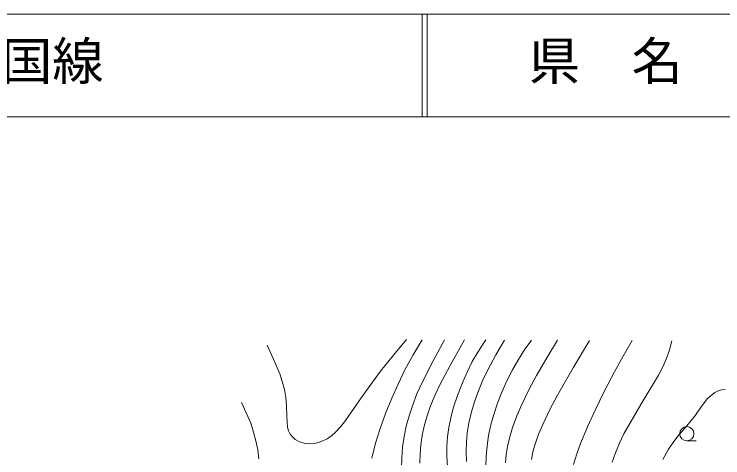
# Model space of a CAD drawing. Units: millimetres, scale not verified. Extents: x -625 to 685582, y -625 to 364232.
# Drawn here: x 263613 to 332598, y 321032 to 364232 of the extents above; entities that cross this region are included whole.
import ezdxf
from ezdxf.enums import TextEntityAlignment as Align

# ---------------------------------------------------------------- set-up
doc = ezdxf.new("R2010")
doc.units = ezdxf.units.MM
doc.header["$LTSCALE"] = 1000
doc.layers.add('S-SUV', color=7, linetype='Continuous', lineweight=13)
doc.styles.add('ＭＳ ゴシック', font='')
doc.styles.get('ＭＳ ゴシック').set_extended_font_data('MS Gothic')

msp = doc.modelspace()

# ---------------------------------------------------------------- linework, layer by layer
at = {"layer": 'S-SUV'}
for p, q in [((685582, 364232), (45582, 364232)), ((303332, 364232), (303332, 354232)), ((303832, 364232), (303832, 354232)), ((45582, 354232), (685582, 354232)), ((300528, 331015), (301808, 332540)), ((302465, 331070), (303326, 332533)), ((305494, 332524), (304387, 330469)), ((306239, 330368), (307436, 332516)), ((288228, 332012), (288866, 330639)), ((308748, 331322), (309342, 332221)), ((309342, 332221), (309439, 332360)), ((309439, 332360), (309542, 332507)), ((311351, 332500), (310515, 331072)), ((313337, 331603), (313644, 332044)), ((313644, 332044), (313964, 332489)), ((316504, 332478), (315453, 330781)), ((319608, 332465), (318029, 329811)), ((322905, 330926), (323770, 332447)), ((327629, 332431), (327398, 331564)), ((308211, 330402), (308748, 331322)), ((312699, 330614), (313337, 331603)), ((327398, 331564), (327107, 330709)), ((288866, 330639), (289459, 329218)), ((299289, 329472), (300528, 331015)), ((301655, 329589), (302465, 331070)), ((304387, 330469), (303327, 328374)), ((310515, 331072), (309729, 329610)), ((312117, 329600), (312699, 330614)), ((315453, 330781), (314449, 329046)), ((322056, 329396), (322905, 330926)), ((327107, 330709), (326742, 329880)), ((305077, 328206), (306239, 330368)), ((307704, 329383), (308211, 330402)), ((318029, 329811), (316502, 327128)), ((326742, 329880), (326321, 329073)), ((289459, 329218), (289717, 328459)), ((297557, 327088), (299289, 329472)), ((300979, 328216), (301655, 329589)), ((307255, 328343), (307704, 329383)), ((309729, 329610), (309206, 328515)), ((311568, 328522), (312117, 329600)), ((321077, 327549), (322056, 329396)), ((326321, 329073), (324623, 326238)), ((289717, 328459), (289917, 327681)), ((303327, 328374), (302824, 327253)), ((309206, 328515), (308739, 327395)), ((311077, 327426), (311568, 328522)), ((314449, 329046), (313716, 327661)), ((289917, 327681), (290043, 326903)), ((300362, 326827), (300979, 328216)), ((304581, 327159), (305077, 328206)), ((306777, 327107), (307255, 328343)), ((332480, 327646), (332819, 327685)), ((295872, 324668), (297557, 327088)), ((302824, 327253), (302376, 326108)), ((304143, 326096), (304581, 327159)), ((306357, 325853), (306777, 327107)), ((308739, 327395), (308387, 326403)), ((310658, 326352), (311077, 327426)), ((313716, 327661), (313031, 326239)), ((316502, 327128), (315761, 325722)), ((320157, 325684), (321077, 327549)), ((331119, 326793), (331453, 327110)), ((331453, 327110), (331825, 327379)), ((331825, 327379), (332138, 327540)), ((332138, 327540), (332480, 327646)), ((285729, 326415), (286210, 325418)), ((290043, 326903), (290110, 326111)), ((299775, 325359), (300362, 326827)), ((308387, 326403), (308089, 325384)), ((310296, 325259), (310658, 326352)), ((330500, 326003), (331119, 326793)), ((290110, 326111), (290142, 325054)), ((302376, 326108), (302051, 325121)), ((303805, 325123), (304143, 326096)), ((306105, 324928), (306357, 325853)), ((313031, 326239), (312555, 325127)), ((315761, 325722), (315073, 324285)), ((319420, 324064), (320157, 325684)), ((324623, 326238), (322976, 323370)), ((329940, 325190), (330500, 326003)), ((286210, 325418), (286636, 324397)), ((290142, 325054), (290233, 324004)), ((299249, 323881), (299775, 325359)), ((302051, 325121), (301784, 324116)), ((303524, 324130), (303805, 325123)), ((305912, 323991), (306105, 324928)), ((308089, 325384), (307874, 324436)), ((310018, 324235), (310296, 325259)), ((312555, 325127), (312135, 323991)), ((329101, 324143), (329940, 325190)), ((286636, 324397), (286923, 323544)), ((295409, 324081), (295872, 324668)), ((307874, 324436), (307719, 323477)), ((309801, 323207), (310018, 324235)), ((315073, 324285), (314667, 323335)), ((286923, 323544), (287152, 322672)), ((290233, 324004), (290333, 323672)), ((290333, 323672), (290495, 323350)), ((294905, 323539), (295409, 324081)), ((298803, 322450), (299249, 323881)), ((301784, 324116), (301577, 323106)), ((303328, 323220), (303524, 324130)), ((305793, 323081), (305912, 323991)), ((312135, 323991), (311854, 323073)), ((318739, 322422), (319420, 324064)), ((328220, 323142), (329101, 324143)), ((290495, 323350), (290702, 323075)), ((290702, 323075), (290963, 322833)), ((293658, 322673), (294068, 322888)), ((294068, 322888), (294505, 323190)), ((294505, 323190), (294905, 323539)), ((301577, 323106), (301427, 322075)), ((303192, 322298), (303328, 323220)), ((305735, 322174), (305793, 323081)), ((307719, 323477), (307631, 322571)), ((309649, 322195), (309801, 323207)), ((311854, 323073), (311631, 322139)), ((314667, 323335), (314317, 322366)), ((322976, 323370), (322534, 322462)), ((327748, 322529), (328220, 323142)), ((287152, 322672), (287319, 321806)), ((290963, 322833), (291252, 322649)), ((291252, 322649), (291576, 322517)), ((291576, 322517), (291970, 322427)), ((291970, 322427), (292375, 322398)), ((292375, 322398), (292807, 322427)), ((292807, 322427), (293236, 322518)), ((293236, 322518), (293658, 322673)), ((298417, 321013), (298803, 322450)), ((303120, 321411), (303192, 322298)), ((305735, 321185), (305735, 322174)), ((307631, 322571), (307603, 321663)), ((309557, 321177), (309649, 322195)), ((314317, 322366), (314110, 321618)), ((318371, 321410), (318739, 322422)), ((322534, 322462), (322144, 321521)), ((327323, 321879), (327748, 322529)), ((329093, 322692), (329989, 322692)), ((287319, 321806), (287426, 320930)), ((301427, 322075), (301339, 321047)), ((307603, 321663), (307645, 320667)), ((311631, 322139), (311500, 321342)), ((314110, 321618), (313962, 320857)), ((322144, 321521), (321837, 320613)), ((326750, 320871), (327323, 321879)), ((301339, 321047), (301310, 320006)), ((303109, 320521), (303120, 321411)), ((305795, 320199), (305735, 321185)), ((309529, 320208), (309557, 321177)), ((311500, 321342), (311428, 320537)), ((318062, 320386), (318371, 321410))]:
    msp.add_line(p, q, dxfattribs=at)
msp.add_circle((329093, 323380), 688, dxfattribs=at)

# ---------------------------------------------------------------- texts
at = {"layer": 'S-SUV', "style": 'ＭＳ ゴシック'}
for s, p in [('一般県道北中山岩国線', (222316, 356732)), ('県\u3000名', (313707, 356732))]:
    msp.add_text(s, height=3666, dxfattribs=at).set_placement(p, align=Align.BOTTOM_LEFT)

doc.saveas('drawing.dxf')
